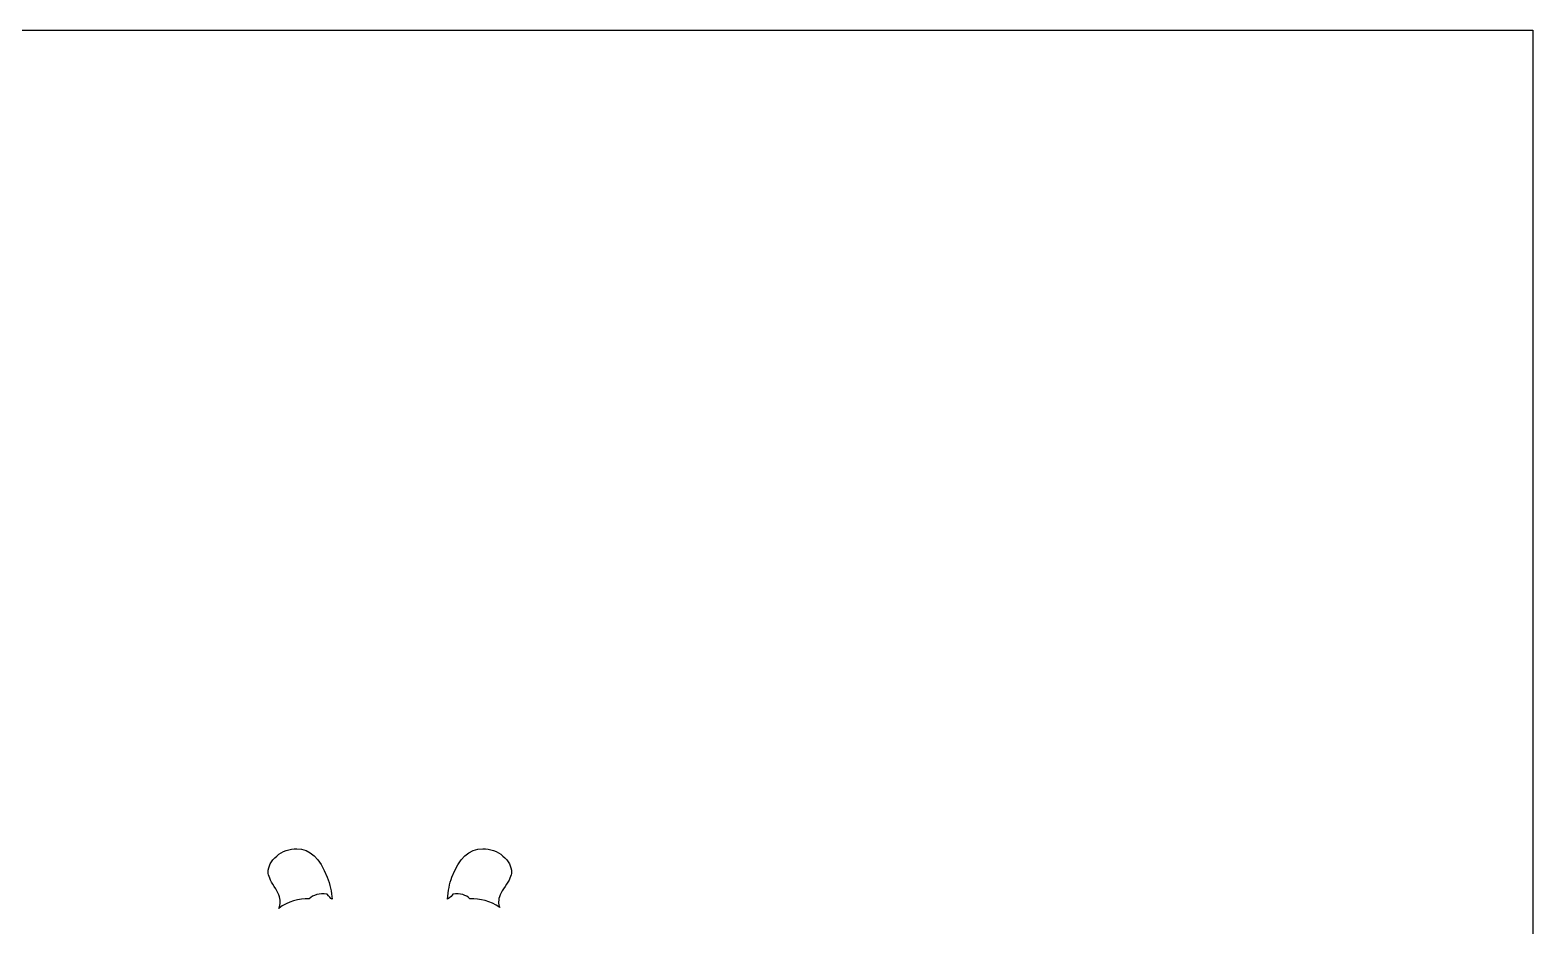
# Model space of a CAD drawing. Header units: centimetres. Extents: x -4.8 to 4.8, y -7.1 to 7.1.
# Drawn here: x -1.5 to 4.76, y 3.41 to 7.14 of the extents above; entities that cross this region are included whole.
import ezdxf

# ---------------------------------------------------------------- set-up
doc = ezdxf.new("R2010")
doc.units = ezdxf.units.CM
doc.header["$MEASUREMENT"] = 0
doc.layers.add('Layer 1', color=7, linetype='Continuous')

msp = doc.modelspace()

# ---------------------------------------------------------------- linework, layer by layer
at = {"layer": 'Layer 1', "color": 1}
for points, knots in [([(-4.76231, 7.14389), (-4.76231, 7.14389), (-4.76231, -7.14361), (-4.76231, -7.14361), (-4.76231, -7.14361), (-4.76231, -7.14361), (4.76269, -7.14361), (4.76269, -7.14361), (4.76269, -7.14361), (4.76269, -7.14361), (4.76269, 7.14389), (4.76269, 7.14389), (4.76269, 7.14389), (4.76269, 7.14389), (-4.76231, 7.14389), (-4.76231, 7.14389)], [0, 0, 0, 0, 0.2, 0.2, 0.2, 0.2, 0.4, 0.4, 0.4, 0.4, 0.6, 0.6, 0.6, 0.6, 1, 1, 1, 1]), ([(-0.38676, 3.73325), (-0.41864, 3.73325), (-0.44715, 3.7227), (-0.4711, 3.70266), (-0.4711, 3.70266), (-0.49504, 3.68262), (-0.50665, 3.66009), (-0.50665, 3.63486), (-0.50665, 3.63486), (-0.50665, 3.6215), (-0.49796, 3.60211), (-0.48102, 3.57616), (-0.48102, 3.57616), (-0.46408, 3.55021), (-0.45622, 3.52884), (-0.45622, 3.51249), (-0.45622, 3.51249), (-0.45622, 3.50192), (-0.45802, 3.49255), (-0.46283, 3.48438), (-0.46283, 3.48438), (-0.42318, 3.51457), (-0.37894, 3.52475), (-0.3355, 3.52407), (-0.3355, 3.52407), (-0.31899, 3.54088), (-0.29412, 3.54788), (-0.26109, 3.54391), (-0.26109, 3.54391), (-0.25312, 3.53354), (-0.24644, 3.52623), (-0.24042, 3.52324), (-0.24042, 3.52324), (-0.24243, 3.5529), (-0.24911, 3.58386), (-0.26109, 3.61502), (-0.26109, 3.61502), (-0.29096, 3.69369), (-0.33292, 3.73325), (-0.38677, 3.73326), (-0.38677, 3.73326), (-0.38677, 3.73326), (-0.38676, 3.73325), (-0.38676, 3.73325)], [0, 0, 0, 0, 0.0833333, 0.0833333, 0.0833333, 0.0833333, 0.1666667, 0.1666667, 0.1666667, 0.1666667, 0.25, 0.25, 0.25, 0.25, 0.3333333, 0.3333333, 0.3333333, 0.3333333, 0.4166667, 0.4166667, 0.4166667, 0.4166667, 0.5, 0.5, 0.5, 0.5, 0.5833333, 0.5833333, 0.5833333, 0.5833333, 0.6666667, 0.6666667, 0.6666667, 0.6666667, 0.75, 0.75, 0.75, 0.75, 0.8333333, 0.8333333, 0.8333333, 0.8333333, 1, 1, 1, 1]), ([(0.38714, 3.73325), (0.33129, 3.73325), (0.28885, 3.69368), (0.25898, 3.61501), (0.25898, 3.61501), (0.249, 3.58833), (0.2428, 3.55738), (0.24079, 3.52323), (0.24079, 3.52323), (0.25277, 3.53066), (0.26028, 3.53797), (0.26229, 3.5439), (0.26229, 3.5439), (0.29432, 3.54788), (0.31821, 3.54094), (0.33422, 3.52406), (0.33422, 3.52406), (0.37627, 3.52497), (0.41939, 3.51604), (0.45824, 3.48851), (0.45824, 3.48851), (0.45543, 3.49573), (0.45328, 3.50342), (0.45328, 3.51249), (0.45328, 3.51249), (0.45328, 3.52884), (0.46262, 3.5502), (0.48057, 3.57616), (0.48057, 3.57616), (0.49852, 3.60211), (0.50703, 3.6215), (0.50703, 3.63486), (0.50703, 3.63486), (0.50703, 3.66009), (0.49542, 3.68262), (0.47148, 3.70266), (0.47148, 3.70266), (0.44754, 3.7227), (0.41902, 3.73325), (0.38714, 3.73325)], [0, 0, 0, 0, 0.0909091, 0.0909091, 0.0909091, 0.0909091, 0.1818182, 0.1818182, 0.1818182, 0.1818182, 0.2727273, 0.2727273, 0.2727273, 0.2727273, 0.3636364, 0.3636364, 0.3636364, 0.3636364, 0.4545455, 0.4545455, 0.4545455, 0.4545455, 0.5454545, 0.5454545, 0.5454545, 0.5454545, 0.6363636, 0.6363636, 0.6363636, 0.6363636, 0.7272727, 0.7272727, 0.7272727, 0.7272727, 0.8181818, 0.8181818, 0.8181818, 0.8181818, 1, 1, 1, 1])]:
    msp.add_open_spline(points, degree=3, knots=knots, dxfattribs=at)
at = {"layer": 'Layer 1', "lineweight": 25}
for points, knots in [([(-4.76231, 7.14389), (-4.76231, 7.14389), (-4.76231, -7.14361), (-4.76231, -7.14361), (-4.76231, -7.14361), (-4.76231, -7.14361), (4.76269, -7.14361), (4.76269, -7.14361), (4.76269, -7.14361), (4.76269, -7.14361), (4.76269, 7.14389), (4.76269, 7.14389), (4.76269, 7.14389), (4.76269, 7.14389), (-4.76231, 7.14389), (-4.76231, 7.14389)], [0, 0, 0, 0, 0.2, 0.2, 0.2, 0.2, 0.4, 0.4, 0.4, 0.4, 0.6, 0.6, 0.6, 0.6, 1, 1, 1, 1]), ([(-0.38676, 3.73325), (-0.41864, 3.73325), (-0.44715, 3.7227), (-0.4711, 3.70266), (-0.4711, 3.70266), (-0.49504, 3.68262), (-0.50665, 3.66009), (-0.50665, 3.63486), (-0.50665, 3.63486), (-0.50665, 3.6215), (-0.49796, 3.60211), (-0.48102, 3.57616), (-0.48102, 3.57616), (-0.46408, 3.55021), (-0.45622, 3.52884), (-0.45622, 3.51249), (-0.45622, 3.51249), (-0.45622, 3.50192), (-0.45802, 3.49255), (-0.46283, 3.48438), (-0.46283, 3.48438), (-0.42318, 3.51457), (-0.37894, 3.52475), (-0.3355, 3.52407), (-0.3355, 3.52407), (-0.31899, 3.54088), (-0.29412, 3.54788), (-0.26109, 3.54391), (-0.26109, 3.54391), (-0.25312, 3.53354), (-0.24644, 3.52623), (-0.24042, 3.52324), (-0.24042, 3.52324), (-0.24243, 3.5529), (-0.24911, 3.58386), (-0.26109, 3.61502), (-0.26109, 3.61502), (-0.29096, 3.69369), (-0.33292, 3.73325), (-0.38677, 3.73326), (-0.38677, 3.73326), (-0.38677, 3.73326), (-0.38676, 3.73325), (-0.38676, 3.73325)], [0, 0, 0, 0, 0.0833333, 0.0833333, 0.0833333, 0.0833333, 0.1666667, 0.1666667, 0.1666667, 0.1666667, 0.25, 0.25, 0.25, 0.25, 0.3333333, 0.3333333, 0.3333333, 0.3333333, 0.4166667, 0.4166667, 0.4166667, 0.4166667, 0.5, 0.5, 0.5, 0.5, 0.5833333, 0.5833333, 0.5833333, 0.5833333, 0.6666667, 0.6666667, 0.6666667, 0.6666667, 0.75, 0.75, 0.75, 0.75, 0.8333333, 0.8333333, 0.8333333, 0.8333333, 1, 1, 1, 1]), ([(0.38714, 3.73325), (0.33129, 3.73325), (0.28885, 3.69368), (0.25898, 3.61501), (0.25898, 3.61501), (0.249, 3.58833), (0.2428, 3.55738), (0.24079, 3.52323), (0.24079, 3.52323), (0.25277, 3.53066), (0.26028, 3.53797), (0.26229, 3.5439), (0.26229, 3.5439), (0.29432, 3.54788), (0.31821, 3.54094), (0.33422, 3.52406), (0.33422, 3.52406), (0.37627, 3.52497), (0.41939, 3.51604), (0.45824, 3.48851), (0.45824, 3.48851), (0.45543, 3.49573), (0.45328, 3.50342), (0.45328, 3.51249), (0.45328, 3.51249), (0.45328, 3.52884), (0.46262, 3.5502), (0.48057, 3.57616), (0.48057, 3.57616), (0.49852, 3.60211), (0.50703, 3.6215), (0.50703, 3.63486), (0.50703, 3.63486), (0.50703, 3.66009), (0.49542, 3.68262), (0.47148, 3.70266), (0.47148, 3.70266), (0.44754, 3.7227), (0.41902, 3.73325), (0.38714, 3.73325)], [0, 0, 0, 0, 0.0909091, 0.0909091, 0.0909091, 0.0909091, 0.1818182, 0.1818182, 0.1818182, 0.1818182, 0.2727273, 0.2727273, 0.2727273, 0.2727273, 0.3636364, 0.3636364, 0.3636364, 0.3636364, 0.4545455, 0.4545455, 0.4545455, 0.4545455, 0.5454545, 0.5454545, 0.5454545, 0.5454545, 0.6363636, 0.6363636, 0.6363636, 0.6363636, 0.7272727, 0.7272727, 0.7272727, 0.7272727, 0.8181818, 0.8181818, 0.8181818, 0.8181818, 1, 1, 1, 1])]:
    msp.add_open_spline(points, degree=3, knots=knots, dxfattribs=at)

doc.saveas('drawing.dxf')
